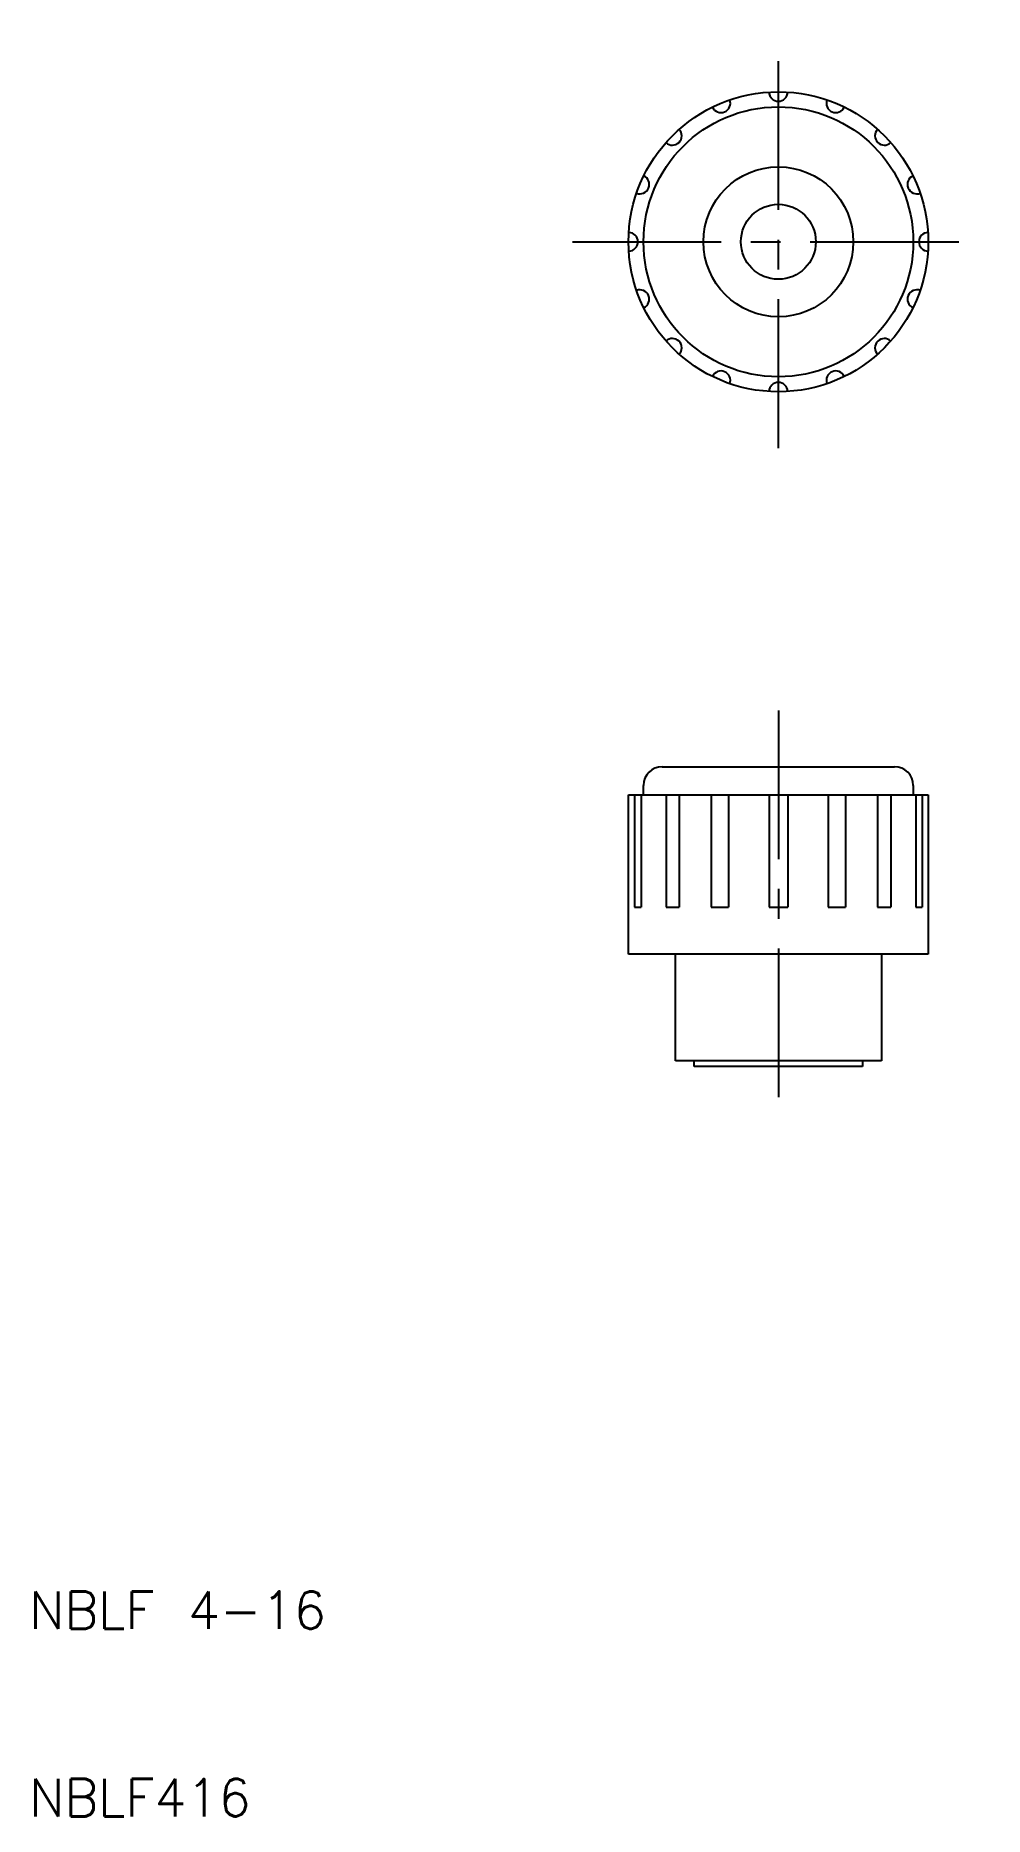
# Model space of a CAD drawing. Extents: x 10.3 to 61, y 10 to 105.
import ezdxf

# ---------------------------------------------------------------- set-up
doc = ezdxf.new("R2010")
doc.units = 0
doc.header["$LTSCALE"] = 0.25
doc.linetypes.add('CENTER', pattern=[50.8, 31.75, -6.35, 6.35, -6.35])
doc.layers.get('0').update_dxf_attribs({"linetype": 'CONTINUOUS'})
doc.layers.add('CENTER', color=1, linetype='CENTER')
doc.styles.get("Standard").update_dxf_attribs({"font": 'TXT.shx'})

msp = doc.modelspace()

# ---------------------------------------------------------------- linework, layer by layer
for p, q in [((43.8, 66), (56.2, 66)), ((42.8, 64.5), (42.8, 65)), ((57.2, 65), (57.2, 64.5)), ((42, 56), (42, 64.5)), ((42, 64.5), (42.8, 64.5)), ((42.326215, 64.5), (42.326215, 58.5)), ((42.668068, 64.5), (42.668068, 58.5)), ((42.8, 64.5), (57.2, 64.5)), ((44.000814, 64.5), (44.000814, 58.5)), ((44.707575, 64.5), (44.707575, 58.5)), ((46.420229, 64.5), (46.420229, 58.5)), ((47.340284, 64.5), (47.340284, 58.5)), ((49.500244, 64.5), (49.500244, 58.5)), ((50.499756, 64.5), (50.499756, 58.5)), ((52.659716, 64.5), (52.659716, 58.5)), ((53.579771, 64.5), (53.579771, 58.5)), ((55.292425, 64.5), (55.292425, 58.5)), ((55.999186, 64.5), (55.999186, 58.5)), ((57.2, 64.5), (58, 64.5)), ((57.331932, 64.5), (57.331932, 58.5)), ((57.673785, 64.5), (57.673785, 58.5)), ((58, 64.5), (58, 56)), ((42.326215, 58.5), (42.668068, 58.5)), ((44.000814, 58.5), (44.707575, 58.5)), ((46.420229, 58.5), (47.340284, 58.5)), ((49.500244, 58.5), (50.499756, 58.5)), ((52.659716, 58.5), (53.579771, 58.5)), ((55.292425, 58.5), (55.999186, 58.5)), ((57.331932, 58.5), (57.673785, 58.5)), ((44.5, 56), (42, 56)), ((44.5, 50.3), (44.5, 56)), ((55.5, 56), (44.5, 56)), ((55.5, 56), (55.5, 50.3)), ((58, 56), (55.5, 56)), ((45.5, 50.3), (44.5, 50.3)), ((54.5, 50.3), (45.5, 50.3)), ((45.5, 50), (45.5, 50.3)), ((54.5, 50), (45.5, 50)), ((54.5, 50.3), (54.5, 50)), ((55.5, 50.3), (54.5, 50.3))]:
    msp.add_line(p, q)
for radius in [8, 7.2, 4, 2]:
    msp.add_circle((50, 94), radius)
for centre, radius, start, end in [((50, 102), 0.5, 181.790785, 358.209215), ((46.938533, 101.391036), 0.5, 204.290785, 20.709215), ((53.061467, 101.391036), 0.5, 159.290785, 335.709215), ((44.343146, 99.656854), 0.5, 226.790785, 43.209215), ((55.656854, 99.656854), 0.5, 136.790785, 313.209215), ((42.608964, 97.061467), 0.5, 249.290785, 65.709215), ((57.391036, 97.061467), 0.5, 114.290785, 290.709215), ((42, 94), 0.5, 271.790785, 88.209215), ((58, 94), 0.5, 91.790785, 268.209215), ((42.608964, 90.938533), 0.5, 294.290785, 110.709215), ((57.391036, 90.938533), 0.5, 69.290785, 245.709215), ((44.343146, 88.343146), 0.5, 316.790785, 133.209215), ((55.656854, 88.343146), 0.5, 46.790785, 223.209215), ((46.938533, 86.608964), 0.5, 339.290785, 155.709215), ((50, 86), 0.5, 1.790785, 178.209215), ((53.061467, 86.608964), 0.5, 24.290785, 200.709215), ((43.8, 65), 1, 90, 180), ((56.2, 65), 1, 0, 90)]:
    msp.add_arc(centre, radius, start, end)
at = {"layer": 'CENTER', "color": 1, "linetype": 'CENTER'}
for p, q in [((50, 83), (50, 105)), ((39, 94), (61, 94)), ((50, 69), (50, 47))]:
    msp.add_line(p, q, dxfattribs=at)

# ---------------------------------------------------------------- texts
for s, p in [('NBLF 4-16', (10, 20)), ('NBLF416', (10, 10))]:
    msp.add_text(s, height=2).set_placement(p)

doc.saveas('drawing.dxf')
